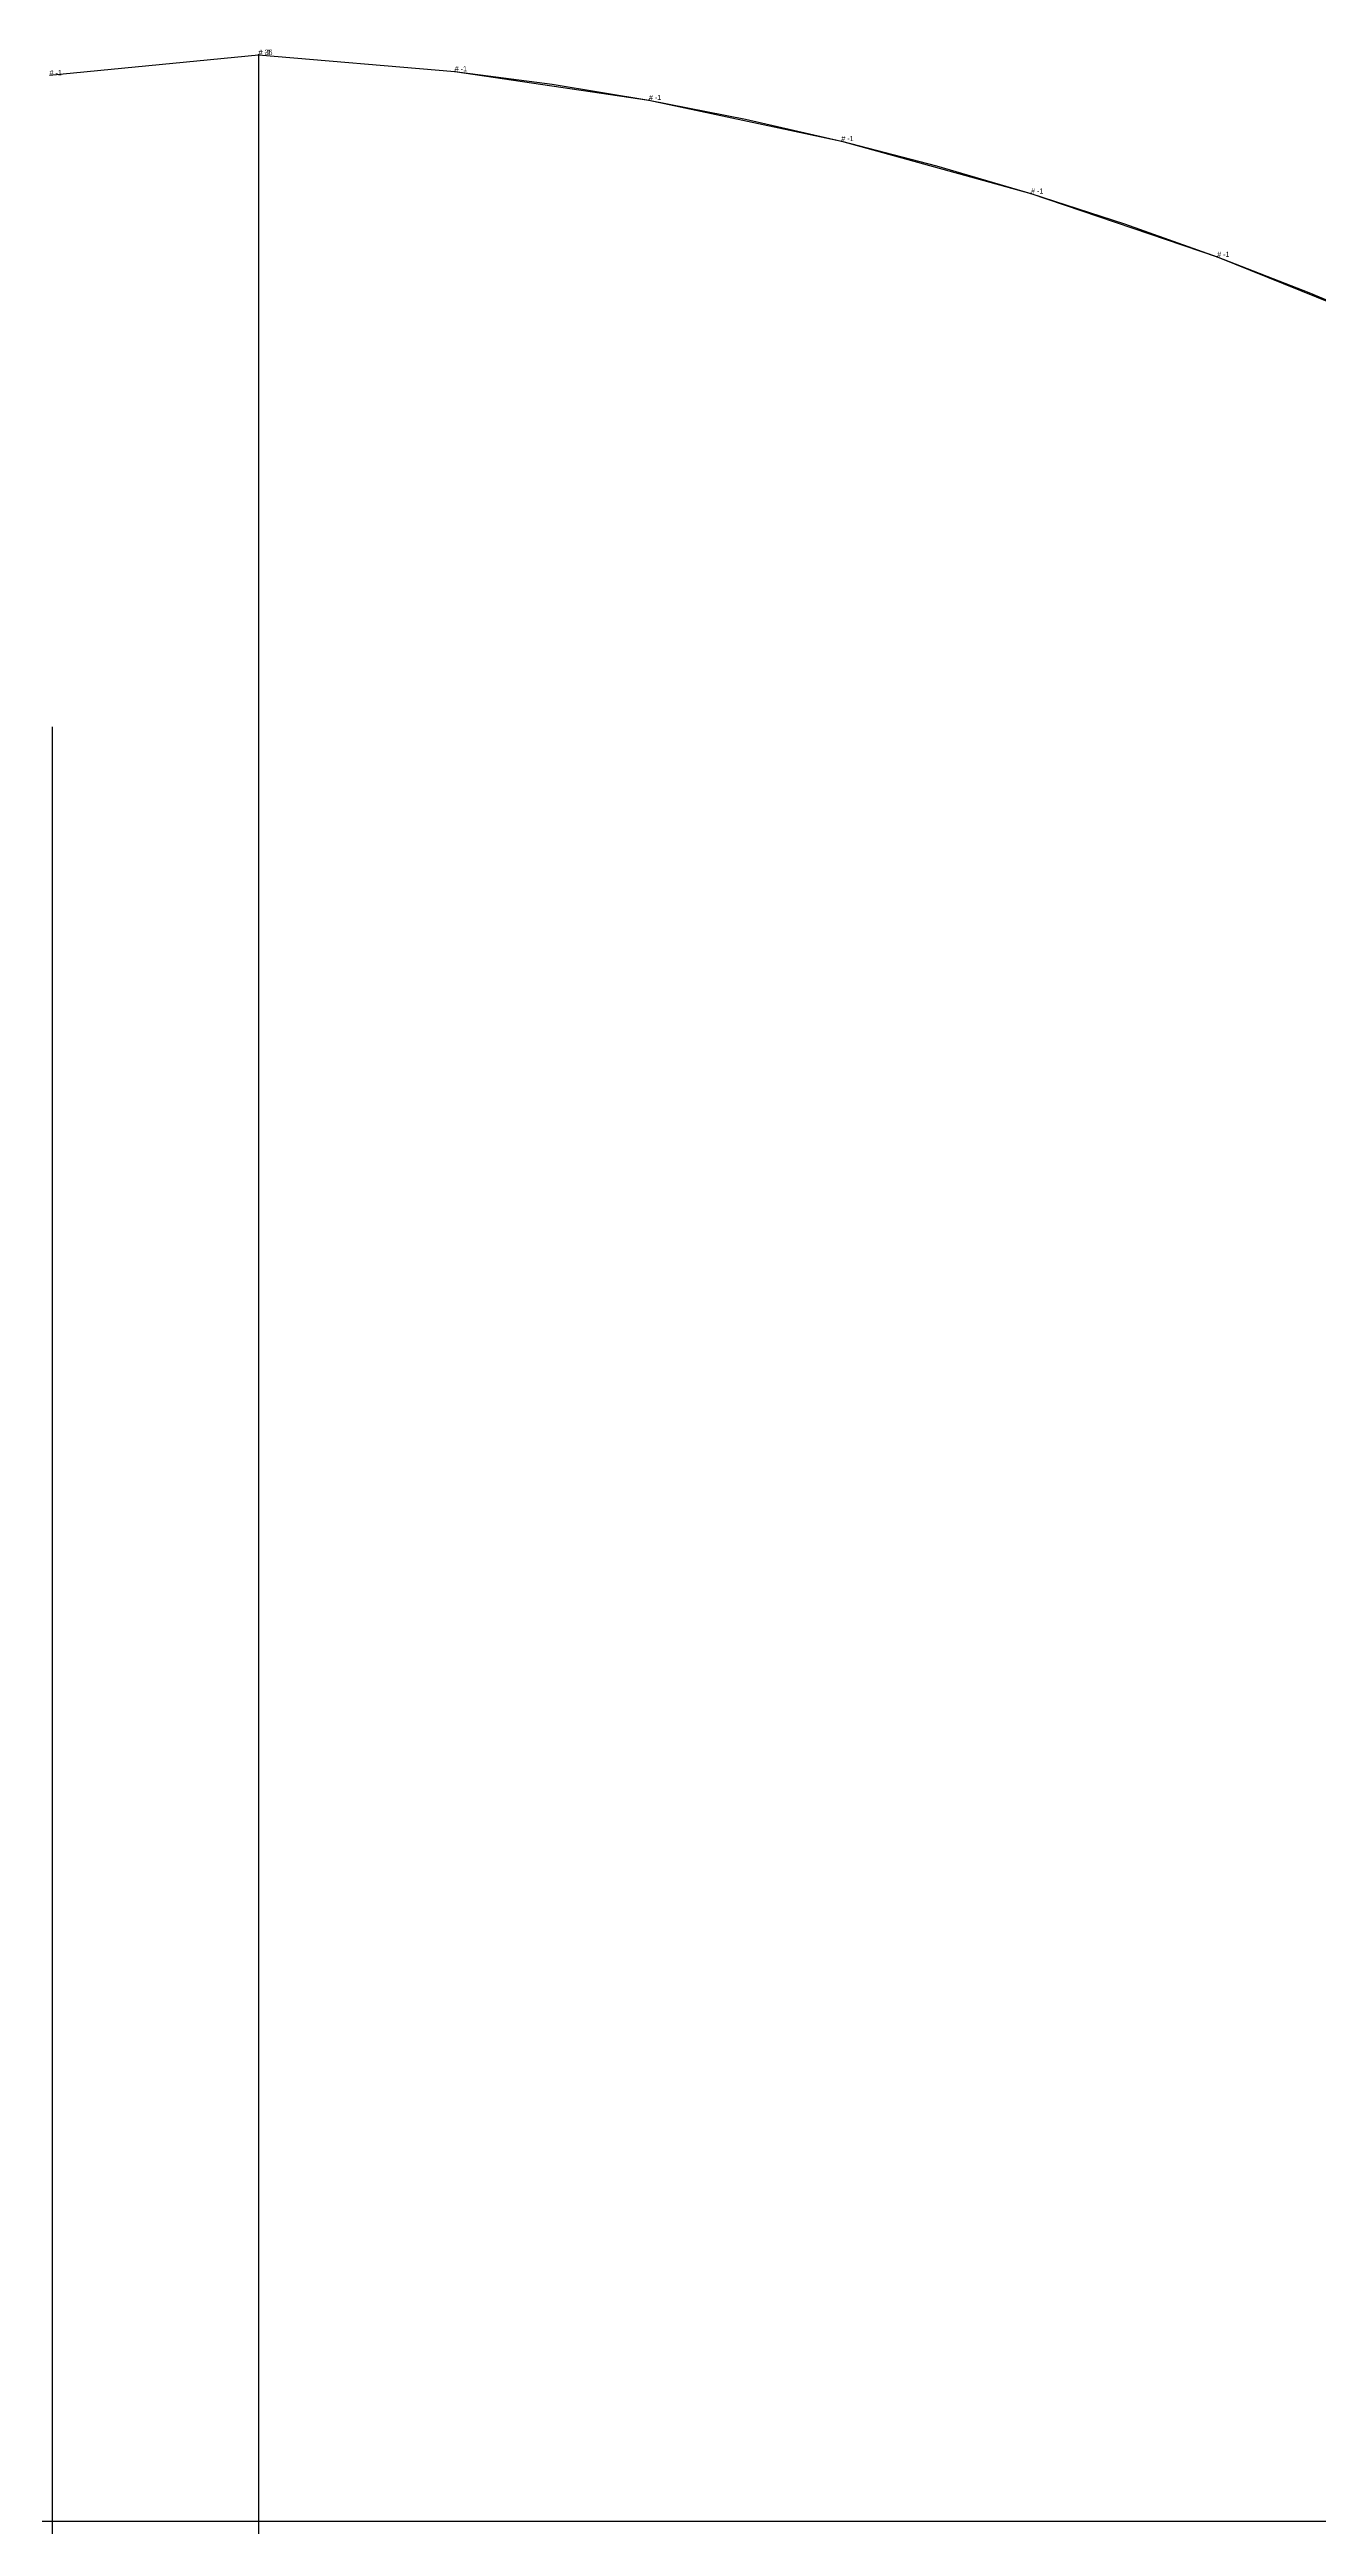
# Model space of a CAD drawing. Extents: x 0 to 900, y 0 to 1459.
# Drawn here: x 653.9 to 715.4, y 1338.6 to 1458.6 of the extents above; entities that cross this region are included whole.
import ezdxf

# ---------------------------------------------------------------- set-up
doc = ezdxf.new("R2010")
doc.units = 0

# ---------------------------------------------------------------- blocks, each defined once
blk = doc.blocks.new('3_M')
at = {"layer": '1'}
blk.add_lwpolyline([(653.915405, 1457.348633), (664.047119, 1458.338623), (673.549072, 1457.535645), (682.958252, 1456.144775), (692.279541, 1454.15564), (701.469055, 1451.610107), (710.492432, 1448.542236), (719.330322, 1444.978271), (727.953369, 1440.90979), (736.395752, 1436.480835), (744.720947, 1431.842041), (745.687744, 1431.277832), (752.909424, 1426.96875), (754.25708, 1426.136597), (760.970947, 1421.87793), (768.910461, 1416.591553), (784.423157, 1405.512695)], dxfattribs=at)
at = {"layer": '14'}
blk.add_lwpolyline([(653.915405, 1457.348633), (664.047119, 1458.338623), (673.549072, 1457.535645), (682.958252, 1456.144775), (692.279541, 1454.15564), (701.469055, 1451.610107), (710.492432, 1448.542236), (719.330322, 1444.978271), (727.953369, 1440.90979), (736.395752, 1436.480835), (744.720947, 1431.842041), (745.687744, 1431.277832), (752.909424, 1426.96875), (754.25708, 1426.136597), (760.970947, 1421.87793), (768.910461, 1416.591553), (784.423157, 1405.512695)], dxfattribs=at)
at = {"layer": '2'}
for p in [(664.042236, 1458.337524), (664.047119, 1458.338623), (664.047119, 1458.338623)]:
    blk.add_point(p, dxfattribs=at)
at = {"layer": '3'}
for p in [(673.549072, 1457.535645), (673.549072, 1457.535645), (682.958252, 1456.144775), (682.958252, 1456.144775), (692.279541, 1454.15564), (692.279541, 1454.15564), (701.469055, 1451.610107), (701.469055, 1451.610107), (710.492432, 1448.542236), (710.492432, 1448.542236)]:
    blk.add_point(p, dxfattribs=at)
at = {"layer": '4'}
blk.add_point((664.047119, 1458.338623, 7), dxfattribs=at)
blk.add_point((664.047119, 1458.338623, 7), dxfattribs=at)
at = {"layer": '7'}
blk.add_line((654.06665, 1245.775635), (654.06665, 1425.775635), dxfattribs=at)
at = {"layer": '8'}
for points in [[(664.042236, 1458.337524), (664.042236, 1220.042358)], [(408.929962, 1338.820312), (899.203369, 1338.816895)]]:
    blk.add_lwpolyline(points, dxfattribs=at)
at = {"layer": '84'}
blk.add_lwpolyline([(653.915405, 1457.348633), (664.047119, 1458.338623), (673.549072, 1457.535645), (678.265137, 1456.921997), (682.958252, 1456.144775), (687.634155, 1455.220703), (692.279541, 1454.15564), (696.893066, 1452.950806), (701.469055, 1451.610107), (706.002014, 1450.138916), (710.492432, 1448.542236), (714.937256, 1446.823975), (719.330322, 1444.978271), (723.668762, 1443.001221), (727.953369, 1440.90979), (736.395752, 1436.480835), (744.720947, 1431.842041), (745.687744, 1431.277832), (752.909424, 1426.96875), (754.25708, 1426.136597), (760.970947, 1421.87793), (768.910461, 1416.591553), (774.124695, 1412.958984), (779.28894, 1409.258545)], dxfattribs=at)
at = {"layer": '87'}
blk.add_lwpolyline([(653.915405, 1457.348633), (664.047119, 1458.338623), (673.549072, 1457.535645), (678.265137, 1456.921997), (682.958252, 1456.144775), (687.634155, 1455.220703), (692.279541, 1454.15564), (696.893066, 1452.950806), (701.469055, 1451.610107), (706.002014, 1450.138916), (710.492432, 1448.542236), (714.937256, 1446.823975), (719.330322, 1444.978271), (723.668762, 1443.001221), (727.953369, 1440.90979), (736.395752, 1436.480835), (744.720947, 1431.842041), (745.687744, 1431.277832), (752.909424, 1426.96875), (754.25708, 1426.136597), (760.970947, 1421.87793), (768.910461, 1416.591553), (774.124695, 1412.958984), (779.28894, 1409.258545)], dxfattribs=at)
at = {"layer": '1'}
for s, p in [('# 36', (664.047119, 1458.338623)), ('# -1', (653.915405, 1457.348633)), ('# -1', (673.549072, 1457.535645)), ('# -1', (682.958252, 1456.144775)), ('# -1', (692.279541, 1454.15564)), ('# -1', (701.469055, 1451.610107)), ('# -1', (710.492432, 1448.542236))]:
    blk.add_text(s, height=0.25, dxfattribs=at).set_placement(p)
at = {"layer": '14'}
for s, p in [('# 36', (664.047119, 1458.338623)), ('# -1', (653.915405, 1457.348633)), ('# -1', (673.549072, 1457.535645)), ('# -1', (682.958252, 1456.144775)), ('# -1', (692.279541, 1454.15564)), ('# -1', (701.469055, 1451.610107)), ('# -1', (710.492432, 1448.542236))]:
    blk.add_text(s, height=0.25, dxfattribs=at).set_placement(p)
at = {"layer": '8'}
blk.add_text('# -1', height=0.25, dxfattribs=at).set_placement((664.042236, 1458.337524))

msp = doc.modelspace()

# ---------------------------------------------------------------- block references
at = {"layer": '1'}
msp.add_blockref('3_M', (0, 0), dxfattribs=at)

doc.saveas('drawing.dxf')
